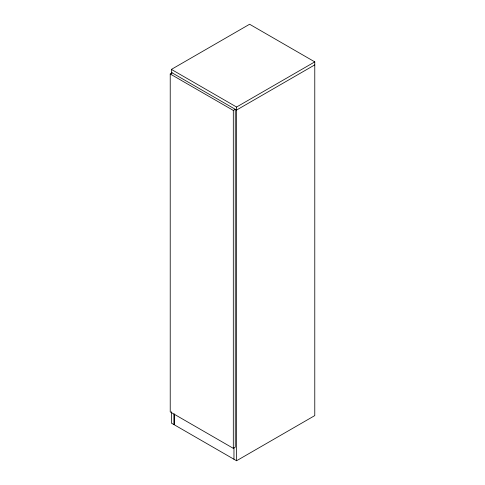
<?xml version="1.0" encoding="UTF-8"?>
<svg xmlns="http://www.w3.org/2000/svg" width="485" height="485" viewBox="0 0 485 485"><rect width="100%" height="100%" fill="white"/><g stroke="black" fill="none" stroke-linecap="round" stroke-linejoin="round"><path stroke-width="0.73" d="M171.393 73.932L171.393 69.403L249.605 24.25L314.777 61.88L314.777 415.596L236.571 460.75L233.964 459.246L233.964 447.958M170.223 73.993L233.309 110.422L235.267 109.289L235.267 447.206L233.309 448.334L170.223 411.911L170.223 73.993L172.175 72.865M171.393 69.403L236.571 107.033L314.777 61.88M314.777 64.887L236.571 110.046L171.393 72.417M171.393 411.759L171.393 423.12L233.964 459.246M236.571 107.033L236.571 460.75M233.309 110.422L233.309 448.334M174.26 413.941L174.26 424.478M174 414.093L174 424.624"/></g></svg>
